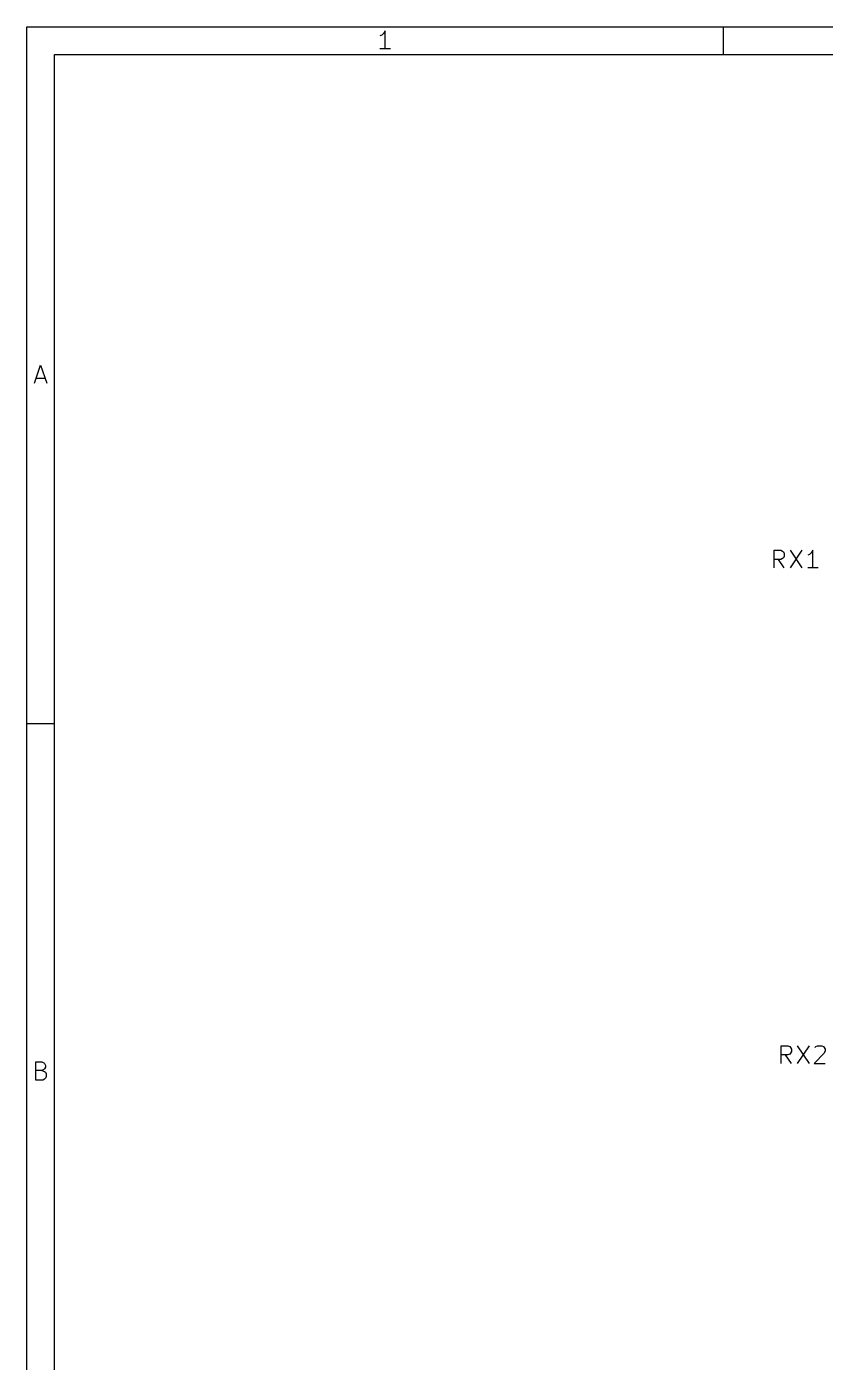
# Model space of a CAD drawing. Header units: millimetres. Extents: x 10 to 287, y -200 to -10.
# Drawn here: x 10 to 67.3, y -105.9 to -10 of the extents above; entities that cross this region are included whole.
import ezdxf

# ---------------------------------------------------------------- set-up
doc = ezdxf.new("R2010")
doc.units = ezdxf.units.MM
doc.layers.add('RED', color=14, linetype='CONTINUOUS')
doc.layers.add('YELLOWTHREE', color=44, linetype='CONTINUOUS')

msp = doc.modelspace()

# ---------------------------------------------------------------- linework, layer by layer
at = {"layer": 'RED', "linetype": 'CONTINUOUS'}
for p, q in [((10, -10), (287.0022, -10)), ((10, -200.0072), (10, -10)), ((35.5938, -10.4794), (35.47, -10.6032)), ((35.7176, -10.2937), (35.5938, -10.4794)), ((35.7176, -11.5937), (35.7176, -10.2937)), ((60, -12), (60, -10)), ((35.47, -10.6032), (35.3462, -10.6651)), ((12, -12), (285.0022, -12)), ((12, -198.0072), (12, -12)), ((36.089, -11.5937), (35.3462, -11.5937)), ((10.5667, -35.5937), (11, -34.2937)), ((11, -34.2937), (11.4333, -35.5937)), ((10.6905, -35.2222), (11.3095, -35.2222)), ((10, -60), (12, -60)), ((10.6595, -85.5937), (10.6595, -84.2937)), ((10.6595, -84.2937), (11.0928, -84.2937)), ((11.0928, -84.2937), (11.2166, -84.3556)), ((11.0928, -84.9127), (10.6595, -84.9127)), ((11.2166, -84.8508), (11.0928, -84.9127)), ((11.0928, -84.9127), (11.2785, -84.9746)), ((11.2166, -84.3556), (11.2785, -84.4175)), ((11.2785, -84.7889), (11.2166, -84.8508)), ((11.2785, -84.4175), (11.3404, -84.5413)), ((11.3404, -84.6651), (11.2785, -84.7889)), ((11.2785, -84.9746), (11.3404, -85.0365)), ((11.3404, -84.5413), (11.3404, -84.6651)), ((11.3404, -85.0365), (11.4023, -85.1603)), ((11.4023, -85.1603), (11.4023, -85.346)), ((11.1547, -85.5937), (10.6595, -85.5937)), ((11.2785, -85.5318), (11.1547, -85.5937)), ((11.3404, -85.4698), (11.2785, -85.5318)), ((11.4023, -85.346), (11.3404, -85.4698))]:
    msp.add_line(p, q, dxfattribs=at)
at = {"layer": 'YELLOWTHREE', "linetype": 'CONTINUOUS'}
for p, q in [((63.6284, -48.8392), (63.6284, -47.5692)), ((63.6284, -47.5692), (64.1122, -47.5692)), ((64.1122, -47.5692), (64.2332, -47.6297)), ((64.2332, -47.6297), (64.2937, -47.6902)), ((64.2937, -47.6902), (64.3541, -47.8111)), ((64.3541, -47.8111), (64.3541, -47.9926)), ((64.7775, -47.5692), (65.6241, -48.8392)), ((65.6241, -47.5692), (64.7775, -48.8392)), ((66.1684, -47.8716), (66.0475, -47.9321)), ((66.2894, -47.7507), (66.1684, -47.8716)), ((66.4103, -47.5692), (66.2894, -47.7507)), ((66.4103, -48.8392), (66.4103, -47.5692)), ((64.1122, -48.2345), (63.6284, -48.2345)), ((64.3541, -48.8392), (63.9308, -48.2345)), ((64.2332, -48.174), (64.1122, -48.2345)), ((64.2937, -48.1135), (64.2332, -48.174)), ((64.3541, -47.9926), (64.2937, -48.1135)), ((66.7732, -48.8392), (66.0475, -48.8392)), ((64.1364, -84.3992), (64.1364, -83.1292)), ((64.1364, -83.1292), (64.6202, -83.1292)), ((64.6202, -83.1292), (64.7412, -83.1897)), ((64.7412, -83.1897), (64.8017, -83.2502)), ((64.8017, -83.2502), (64.8621, -83.3711)), ((64.8621, -83.3711), (64.8621, -83.5526)), ((65.2855, -83.1292), (66.1321, -84.3992)), ((66.1321, -83.1292), (65.2855, -84.3992)), ((66.5555, -83.2502), (66.6159, -83.1897)), ((66.6159, -83.1897), (66.7369, -83.1292)), ((66.7369, -83.1292), (67.0393, -83.1292)), ((67.0393, -83.1292), (67.1602, -83.1897)), ((67.1602, -83.1897), (67.2207, -83.2502)), ((67.2207, -83.2502), (67.2812, -83.3711)), ((67.2812, -83.3711), (67.2812, -83.4921)), ((64.6202, -83.7945), (64.1364, -83.7945)), ((64.8621, -84.3992), (64.4388, -83.7945)), ((64.7412, -83.734), (64.6202, -83.7945)), ((64.8017, -83.6735), (64.7412, -83.734)), ((64.8621, -83.5526), (64.8017, -83.6735)), ((67.2207, -83.6735), (66.495, -84.3992)), ((67.2812, -83.4921), (67.2207, -83.6735)), ((66.495, -84.3992), (67.2812, -84.3992))]:
    msp.add_line(p, q, dxfattribs=at)

doc.saveas('drawing.dxf')
